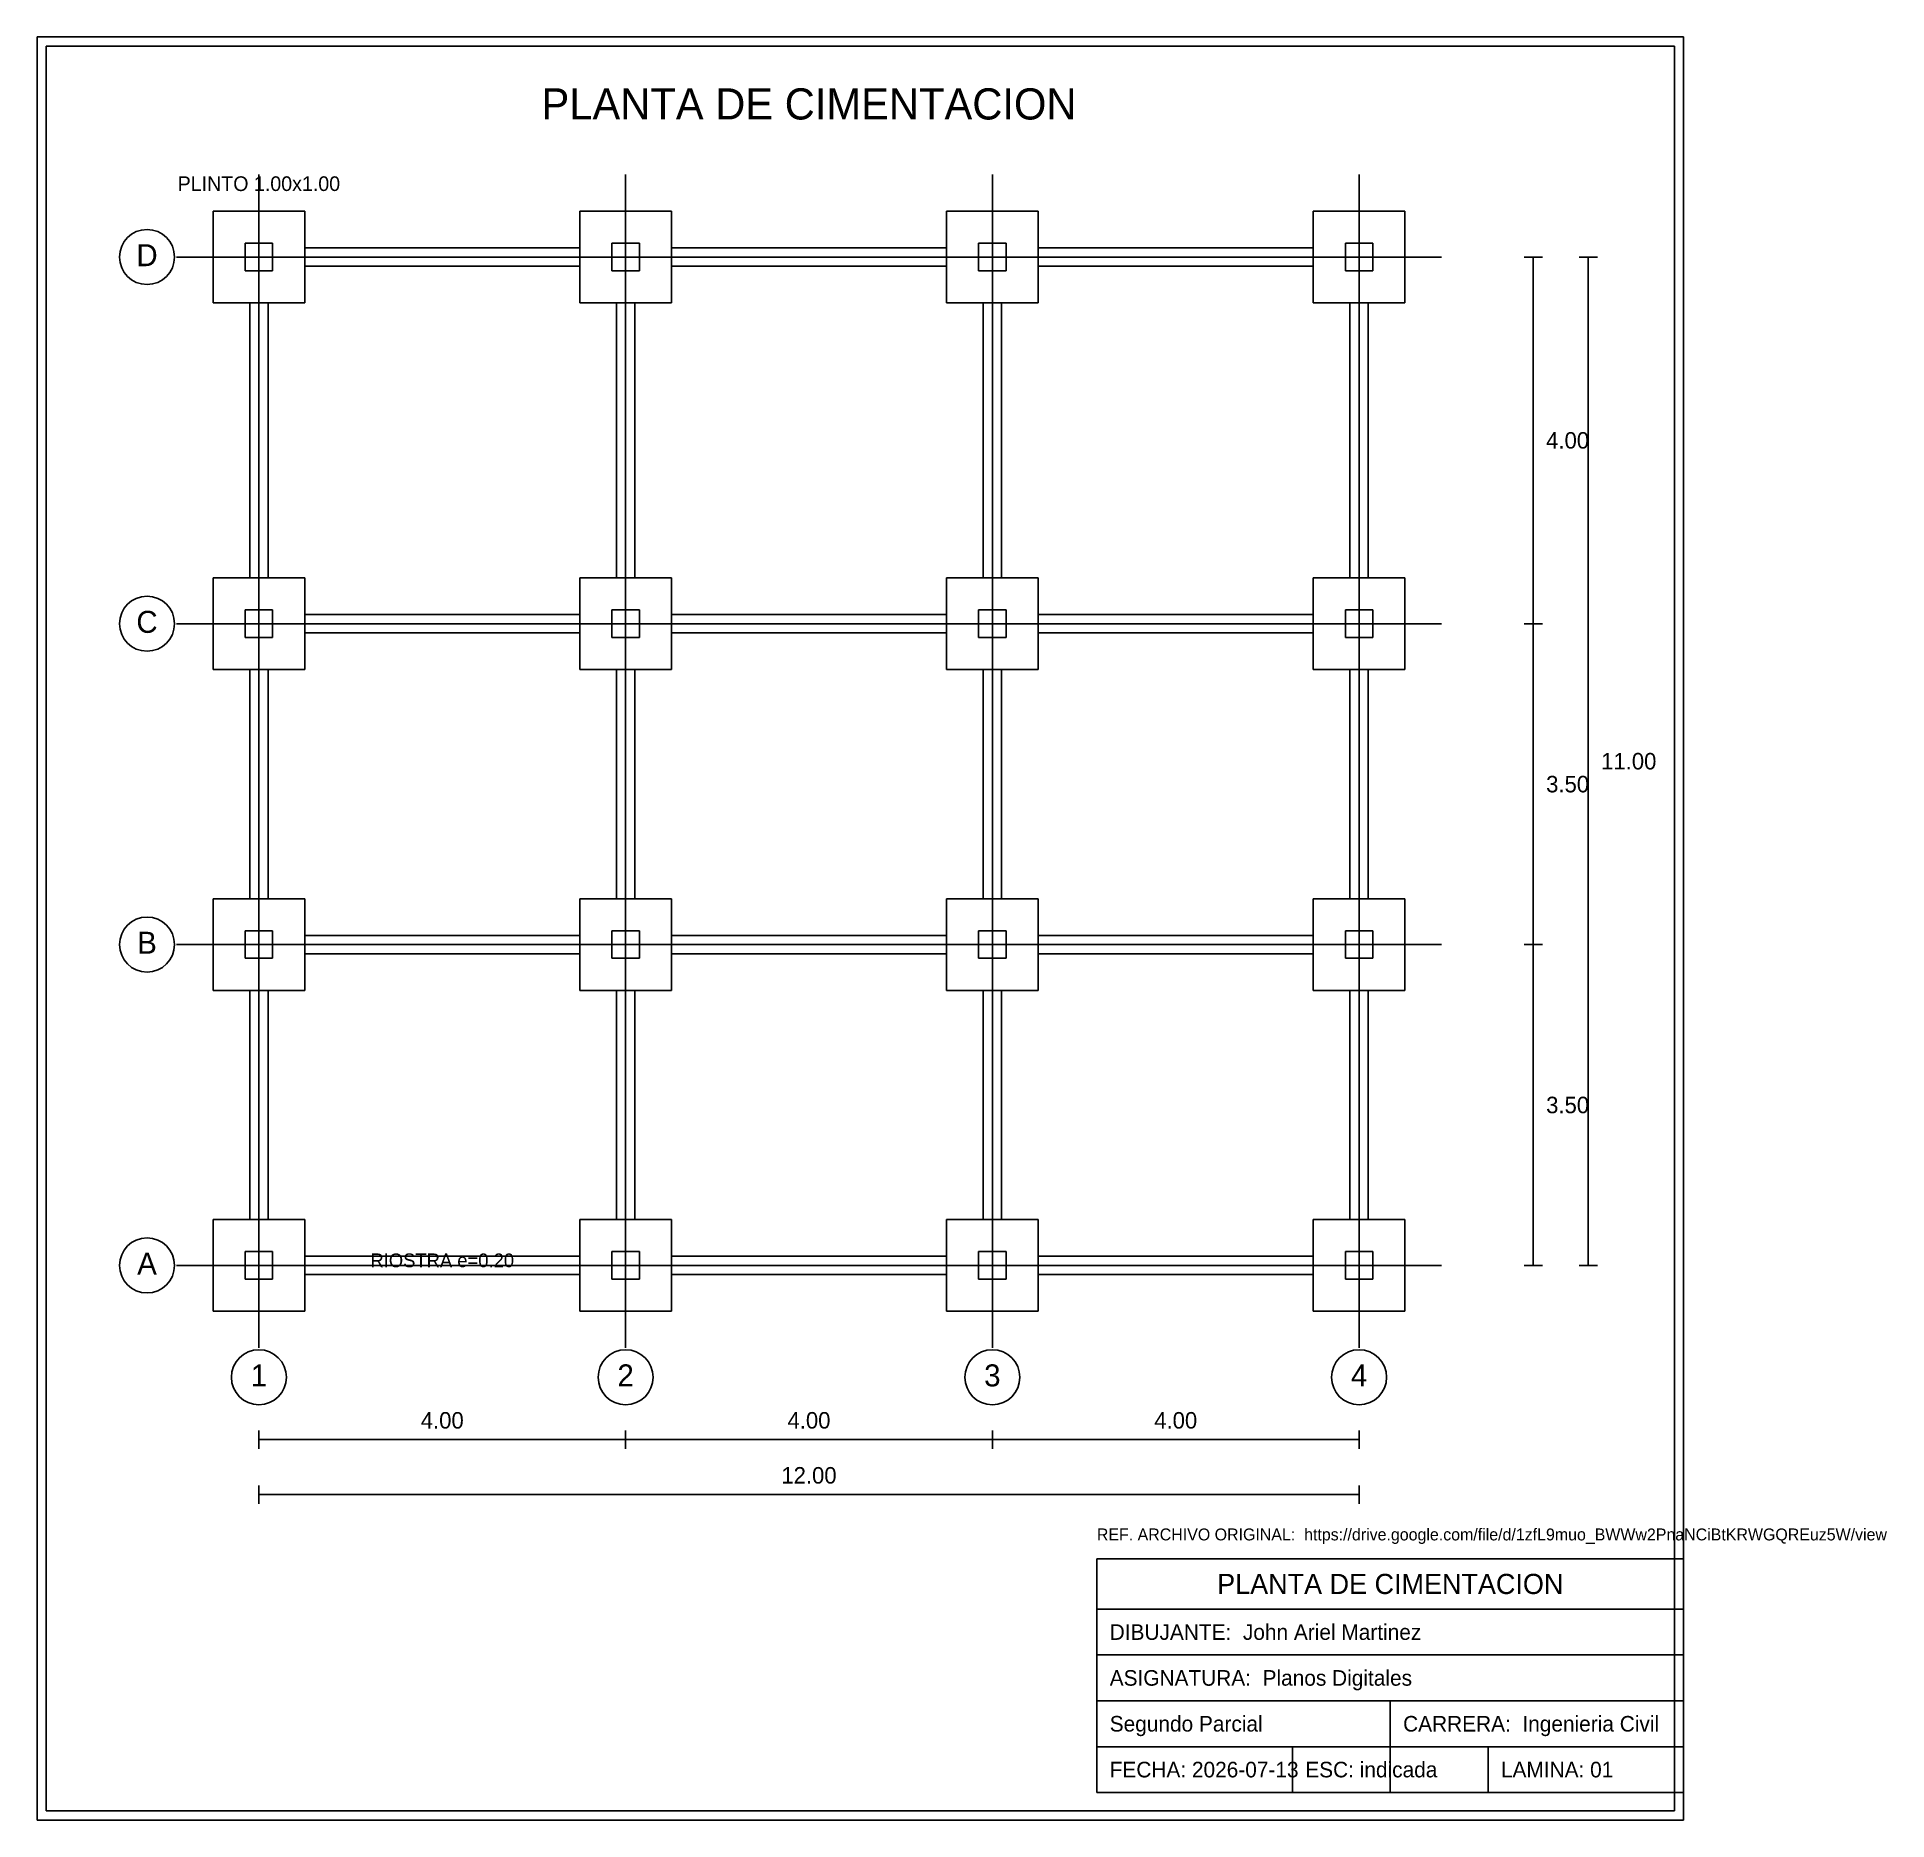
# Model space of a CAD drawing. Header units: metres. Extents: x -2.4 to 17.8, y -6 to 13.4.
import ezdxf
from ezdxf.enums import TextEntityAlignment as Align

# ---------------------------------------------------------------- set-up
doc = ezdxf.new("R2010")
doc.units = ezdxf.units.M
for name, color, linetype in [('COLUMNAS', 7, 'CONTINUOUS'), ('COTAS', 8, 'CONTINUOUS'), ('EJES', 1, 'CONTINUOUS'), ('MARCO', 7, 'CONTINUOUS'), ('MEMBRETE', 7, 'CONTINUOUS'), ('PLINTOS', 2, 'CONTINUOUS'), ('RIOSTRAS', 4, 'CONTINUOUS'), ('TEXTOS', 3, 'CONTINUOUS')]:
    doc.layers.add(name, color=color, linetype=linetype)

msp = doc.modelspace()

# ---------------------------------------------------------------- linework, layer by layer
at = {"layer": 'COLUMNAS'}
for p, q in [((0.15, 11.15), (-0.15, 11.15)), ((-0.15, 11.15), (-0.15, 10.85)), ((0.15, 10.85), (0.15, 11.15)), ((4.15, 11.15), (3.85, 11.15)), ((3.85, 11.15), (3.85, 10.85)), ((4.15, 10.85), (4.15, 11.15)), ((8.15, 11.15), (7.85, 11.15)), ((7.85, 11.15), (7.85, 10.85)), ((8.15, 10.85), (8.15, 11.15)), ((12.15, 11.15), (11.85, 11.15)), ((11.85, 11.15), (11.85, 10.85)), ((12.15, 10.85), (12.15, 11.15)), ((-0.15, 10.85), (0.15, 10.85)), ((3.85, 10.85), (4.15, 10.85)), ((7.85, 10.85), (8.15, 10.85)), ((11.85, 10.85), (12.15, 10.85)), ((0.15, 7.15), (-0.15, 7.15)), ((-0.15, 7.15), (-0.15, 6.85)), ((0.15, 6.85), (0.15, 7.15)), ((4.15, 7.15), (3.85, 7.15)), ((3.85, 7.15), (3.85, 6.85)), ((4.15, 6.85), (4.15, 7.15)), ((8.15, 7.15), (7.85, 7.15)), ((7.85, 7.15), (7.85, 6.85)), ((8.15, 6.85), (8.15, 7.15)), ((12.15, 7.15), (11.85, 7.15)), ((11.85, 7.15), (11.85, 6.85)), ((12.15, 6.85), (12.15, 7.15)), ((-0.15, 6.85), (0.15, 6.85)), ((3.85, 6.85), (4.15, 6.85)), ((7.85, 6.85), (8.15, 6.85)), ((11.85, 6.85), (12.15, 6.85)), ((0.15, 3.65), (-0.15, 3.65)), ((-0.15, 3.65), (-0.15, 3.35)), ((0.15, 3.35), (0.15, 3.65)), ((4.15, 3.65), (3.85, 3.65)), ((3.85, 3.65), (3.85, 3.35)), ((4.15, 3.35), (4.15, 3.65)), ((8.15, 3.65), (7.85, 3.65)), ((7.85, 3.65), (7.85, 3.35)), ((8.15, 3.35), (8.15, 3.65)), ((12.15, 3.65), (11.85, 3.65)), ((11.85, 3.65), (11.85, 3.35)), ((12.15, 3.35), (12.15, 3.65)), ((-0.15, 3.35), (0.15, 3.35)), ((3.85, 3.35), (4.15, 3.35)), ((7.85, 3.35), (8.15, 3.35)), ((11.85, 3.35), (12.15, 3.35)), ((0.15, 0.15), (-0.15, 0.15)), ((-0.15, 0.15), (-0.15, -0.15)), ((0.15, -0.15), (0.15, 0.15)), ((4.15, 0.15), (3.85, 0.15)), ((3.85, 0.15), (3.85, -0.15)), ((4.15, -0.15), (4.15, 0.15)), ((8.15, 0.15), (7.85, 0.15)), ((7.85, 0.15), (7.85, -0.15)), ((8.15, -0.15), (8.15, 0.15)), ((12.15, 0.15), (11.85, 0.15)), ((11.85, 0.15), (11.85, -0.15)), ((12.15, -0.15), (12.15, 0.15)), ((-0.15, -0.15), (0.15, -0.15)), ((3.85, -0.15), (4.15, -0.15)), ((7.85, -0.15), (8.15, -0.15)), ((11.85, -0.15), (12.15, -0.15))]:
    msp.add_line(p, q, dxfattribs=at)
at = {"layer": 'COTAS'}
for p, q in [((13.8, 11), (14, 11)), ((13.9, 7), (13.9, 11)), ((14.4, 11), (14.6, 11)), ((14.5, 0), (14.5, 11)), ((13.8, 7), (14, 7)), ((13.8, 7), (14, 7)), ((13.9, 3.5), (13.9, 7)), ((13.8, 3.5), (14, 3.5)), ((13.8, 3.5), (14, 3.5)), ((13.9, 0), (13.9, 3.5)), ((13.8, 0), (14, 0)), ((14.4, 0), (14.6, 0)), ((0, -2), (0, -1.8)), ((4, -2), (4, -1.8)), ((4, -2), (4, -1.8)), ((8, -2), (8, -1.8)), ((8, -2), (8, -1.8)), ((12, -2), (12, -1.8)), ((0, -1.9), (4, -1.9)), ((4, -1.9), (8, -1.9)), ((8, -1.9), (12, -1.9)), ((0, -2.6), (0, -2.4)), ((12, -2.6), (12, -2.4)), ((0, -2.5), (12, -2.5))]:
    msp.add_line(p, q, dxfattribs=at)
at = {"layer": 'EJES'}
for p, q in [((0, -0.9), (0, 11.9)), ((4, -0.9), (4, 11.9)), ((8, -0.9), (8, 11.9)), ((12, -0.9), (12, 11.9)), ((-0.9, 11), (12.9, 11)), ((-0.9, 7), (12.9, 7)), ((-0.9, 3.5), (12.9, 3.5)), ((-0.9, 0), (12.9, 0))]:
    msp.add_line(p, q, dxfattribs=at)
for centre in [(-1.22, 11), (-1.22, 7), (-1.22, 3.5), (-1.22, 0), (0, -1.22), (4, -1.22), (8, -1.22), (12, -1.22)]:
    msp.add_circle(centre, 0.3, dxfattribs=at)
at = {"layer": 'MARCO'}
for p, q in [((15.54, 13.4), (-2.42, 13.4)), ((-2.42, 13.4), (-2.42, -6.05)), ((15.54, -6.05), (15.54, 13.4)), ((15.44, 13.3), (-2.32, 13.3)), ((-2.32, 13.3), (-2.32, -5.95)), ((15.44, -5.95), (15.44, 13.3)), ((-2.42, -6.05), (15.54, -6.05)), ((-2.32, -5.95), (15.44, -5.95))]:
    msp.add_line(p, q, dxfattribs=at)
at = {"layer": 'MEMBRETE'}
for p, q in [((15.54, -3.2), (9.14, -3.2)), ((9.14, -3.2), (9.14, -5.75)), ((15.54, -5.75), (15.54, -3.2)), ((9.14, -3.75), (15.54, -3.75)), ((9.14, -4.25), (15.54, -4.25)), ((9.14, -4.75), (15.54, -4.75)), ((12.34, -4.75), (12.34, -5.75)), ((9.14, -5.25), (15.54, -5.25)), ((11.273, -5.25), (11.273, -5.75)), ((13.407, -5.25), (13.407, -5.75)), ((9.14, -5.75), (15.54, -5.75))]:
    msp.add_line(p, q, dxfattribs=at)
at = {"layer": 'PLINTOS'}
for p, q in [((0.5, 11.5), (-0.5, 11.5)), ((-0.5, 11.5), (-0.5, 10.5)), ((0.5, 10.5), (0.5, 11.5)), ((4.5, 11.5), (3.5, 11.5)), ((3.5, 11.5), (3.5, 10.5)), ((4.5, 10.5), (4.5, 11.5)), ((8.5, 11.5), (7.5, 11.5)), ((7.5, 11.5), (7.5, 10.5)), ((8.5, 10.5), (8.5, 11.5)), ((12.5, 11.5), (11.5, 11.5)), ((11.5, 11.5), (11.5, 10.5)), ((12.5, 10.5), (12.5, 11.5)), ((-0.5, 10.5), (0.5, 10.5)), ((3.5, 10.5), (4.5, 10.5)), ((7.5, 10.5), (8.5, 10.5)), ((11.5, 10.5), (12.5, 10.5)), ((0.5, 7.5), (-0.5, 7.5)), ((-0.5, 7.5), (-0.5, 6.5)), ((0.5, 6.5), (0.5, 7.5)), ((4.5, 7.5), (3.5, 7.5)), ((3.5, 7.5), (3.5, 6.5)), ((4.5, 6.5), (4.5, 7.5)), ((8.5, 7.5), (7.5, 7.5)), ((7.5, 7.5), (7.5, 6.5)), ((8.5, 6.5), (8.5, 7.5)), ((12.5, 7.5), (11.5, 7.5)), ((11.5, 7.5), (11.5, 6.5)), ((12.5, 6.5), (12.5, 7.5)), ((-0.5, 6.5), (0.5, 6.5)), ((3.5, 6.5), (4.5, 6.5)), ((7.5, 6.5), (8.5, 6.5)), ((11.5, 6.5), (12.5, 6.5)), ((0.5, 4), (-0.5, 4)), ((-0.5, 4), (-0.5, 3)), ((0.5, 3), (0.5, 4)), ((4.5, 4), (3.5, 4)), ((3.5, 4), (3.5, 3)), ((4.5, 3), (4.5, 4)), ((8.5, 4), (7.5, 4)), ((7.5, 4), (7.5, 3)), ((8.5, 3), (8.5, 4)), ((12.5, 4), (11.5, 4)), ((11.5, 4), (11.5, 3)), ((12.5, 3), (12.5, 4)), ((-0.5, 3), (0.5, 3)), ((3.5, 3), (4.5, 3)), ((7.5, 3), (8.5, 3)), ((11.5, 3), (12.5, 3)), ((0.5, 0.5), (-0.5, 0.5)), ((-0.5, 0.5), (-0.5, -0.5)), ((0.5, -0.5), (0.5, 0.5)), ((4.5, 0.5), (3.5, 0.5)), ((3.5, 0.5), (3.5, -0.5)), ((4.5, -0.5), (4.5, 0.5)), ((8.5, 0.5), (7.5, 0.5)), ((7.5, 0.5), (7.5, -0.5)), ((8.5, -0.5), (8.5, 0.5)), ((12.5, 0.5), (11.5, 0.5)), ((11.5, 0.5), (11.5, -0.5)), ((12.5, -0.5), (12.5, 0.5)), ((-0.5, -0.5), (0.5, -0.5)), ((3.5, -0.5), (4.5, -0.5)), ((7.5, -0.5), (8.5, -0.5)), ((11.5, -0.5), (12.5, -0.5))]:
    msp.add_line(p, q, dxfattribs=at)
at = {"layer": 'RIOSTRAS'}
for p, q in [((0.5, 11.1), (3.5, 11.1)), ((0.5, 10.9), (0.5, 11.1)), ((3.5, 11.1), (3.5, 10.9)), ((4.5, 11.1), (7.5, 11.1)), ((4.5, 10.9), (4.5, 11.1)), ((7.5, 11.1), (7.5, 10.9)), ((8.5, 11.1), (11.5, 11.1)), ((8.5, 10.9), (8.5, 11.1)), ((11.5, 11.1), (11.5, 10.9)), ((3.5, 10.9), (0.5, 10.9)), ((7.5, 10.9), (4.5, 10.9)), ((11.5, 10.9), (8.5, 10.9)), ((-0.1, 7.5), (-0.1, 10.5)), ((-0.1, 10.5), (0.1, 10.5)), ((0.1, 10.5), (0.1, 7.5)), ((3.9, 7.5), (3.9, 10.5)), ((3.9, 10.5), (4.1, 10.5)), ((4.1, 10.5), (4.1, 7.5)), ((7.9, 7.5), (7.9, 10.5)), ((7.9, 10.5), (8.1, 10.5)), ((8.1, 10.5), (8.1, 7.5)), ((11.9, 7.5), (11.9, 10.5)), ((11.9, 10.5), (12.1, 10.5)), ((12.1, 10.5), (12.1, 7.5)), ((0.1, 7.5), (-0.1, 7.5)), ((4.1, 7.5), (3.9, 7.5)), ((8.1, 7.5), (7.9, 7.5)), ((12.1, 7.5), (11.9, 7.5)), ((0.5, 7.1), (3.5, 7.1)), ((0.5, 6.9), (0.5, 7.1)), ((3.5, 7.1), (3.5, 6.9)), ((4.5, 7.1), (7.5, 7.1)), ((4.5, 6.9), (4.5, 7.1)), ((7.5, 7.1), (7.5, 6.9)), ((8.5, 7.1), (11.5, 7.1)), ((8.5, 6.9), (8.5, 7.1)), ((11.5, 7.1), (11.5, 6.9)), ((3.5, 6.9), (0.5, 6.9)), ((7.5, 6.9), (4.5, 6.9)), ((11.5, 6.9), (8.5, 6.9)), ((-0.1, 4), (-0.1, 6.5)), ((-0.1, 6.5), (0.1, 6.5)), ((0.1, 6.5), (0.1, 4)), ((3.9, 4), (3.9, 6.5)), ((3.9, 6.5), (4.1, 6.5)), ((4.1, 6.5), (4.1, 4)), ((7.9, 4), (7.9, 6.5)), ((7.9, 6.5), (8.1, 6.5)), ((8.1, 6.5), (8.1, 4)), ((11.9, 4), (11.9, 6.5)), ((11.9, 6.5), (12.1, 6.5)), ((12.1, 6.5), (12.1, 4)), ((0.1, 4), (-0.1, 4)), ((4.1, 4), (3.9, 4)), ((8.1, 4), (7.9, 4)), ((12.1, 4), (11.9, 4)), ((0.5, 3.6), (3.5, 3.6)), ((0.5, 3.4), (0.5, 3.6)), ((3.5, 3.6), (3.5, 3.4)), ((4.5, 3.6), (7.5, 3.6)), ((4.5, 3.4), (4.5, 3.6)), ((7.5, 3.6), (7.5, 3.4)), ((8.5, 3.6), (11.5, 3.6)), ((8.5, 3.4), (8.5, 3.6)), ((11.5, 3.6), (11.5, 3.4)), ((3.5, 3.4), (0.5, 3.4)), ((7.5, 3.4), (4.5, 3.4)), ((11.5, 3.4), (8.5, 3.4)), ((-0.1, 0.5), (-0.1, 3)), ((-0.1, 3), (0.1, 3)), ((0.1, 3), (0.1, 0.5)), ((3.9, 0.5), (3.9, 3)), ((3.9, 3), (4.1, 3)), ((4.1, 3), (4.1, 0.5)), ((7.9, 0.5), (7.9, 3)), ((7.9, 3), (8.1, 3)), ((8.1, 3), (8.1, 0.5)), ((11.9, 0.5), (11.9, 3)), ((11.9, 3), (12.1, 3)), ((12.1, 3), (12.1, 0.5)), ((0.1, 0.5), (-0.1, 0.5)), ((4.1, 0.5), (3.9, 0.5)), ((8.1, 0.5), (7.9, 0.5)), ((12.1, 0.5), (11.9, 0.5)), ((0.5, 0.1), (3.5, 0.1)), ((0.5, -0.1), (0.5, 0.1)), ((3.5, 0.1), (3.5, -0.1)), ((4.5, 0.1), (7.5, 0.1)), ((4.5, -0.1), (4.5, 0.1)), ((7.5, 0.1), (7.5, -0.1)), ((8.5, 0.1), (11.5, 0.1)), ((8.5, -0.1), (8.5, 0.1)), ((11.5, 0.1), (11.5, -0.1)), ((3.5, -0.1), (0.5, -0.1)), ((7.5, -0.1), (4.5, -0.1)), ((11.5, -0.1), (8.5, -0.1))]:
    msp.add_line(p, q, dxfattribs=at)

# ---------------------------------------------------------------- texts
at = {"layer": 'COTAS'}
for s, p in [('4.00', (14.04, 8.91)), ('11.00', (14.64, 5.41)), ('3.50', (14.04, 5.16)), ('3.50', (14.04, 1.66))]:
    msp.add_text(s, height=0.18, dxfattribs=at).set_placement(p)
for s, p in [('4.00', (2, -1.78)), ('4.00', (6, -1.78)), ('4.00', (10, -1.78)), ('12.00', (6, -2.38))]:
    msp.add_text(s, height=0.18, dxfattribs=at).set_placement(p, align=Align.CENTER)
at = {"layer": 'EJES'}
for s, p in [('D', (-1.22, 10.9)), ('C', (-1.22, 6.9)), ('B', (-1.22, 3.4)), ('A', (-1.22, -0.1)), ('1', (0, -1.32)), ('2', (4, -1.32)), ('3', (8, -1.32)), ('4', (12, -1.32))]:
    msp.add_text(s, height=0.24, dxfattribs=at).set_placement(p, align=Align.CENTER)
at = {"layer": 'MEMBRETE'}
for s, height, p in [('REF. ARCHIVO ORIGINAL:  https://drive.google.com/file/d/1zfL9muo_BWWw2PnaNCiBtKRWGQREuz5W/view', 0.13, (9.14, -3)), ('DIBUJANTE:  John Ariel Martinez', 0.17, (9.28, -4.085)), ('ASIGNATURA:  Planos Digitales', 0.17, (9.28, -4.585)), ('Segundo Parcial', 0.17, (9.28, -5.085)), ('CARRERA:  Ingenieria Civil', 0.17, (12.48, -5.085)), ('FECHA: 2026-07-13', 0.17, (9.28, -5.585)), ('ESC: indicada', 0.17, (11.413, -5.585)), ('LAMINA: 01', 0.17, (13.547, -5.585))]:
    msp.add_text(s, height=height, dxfattribs=at).set_placement(p)
msp.add_text('PLANTA DE CIMENTACION', height=0.22, dxfattribs=at).set_placement((12.34, -3.585), align=Align.CENTER)
at = {"layer": 'TEXTOS'}
for s, height, p in [('PLANTA DE CIMENTACION', 0.34, (6, 12.5)), ('PLINTO 1.00x1.00', 0.16, (0, 11.72)), ('RIOSTRA e=0.20', 0.15, (2, -0.02))]:
    msp.add_text(s, height=height, dxfattribs=at).set_placement(p, align=Align.CENTER)

doc.saveas('drawing.dxf')
